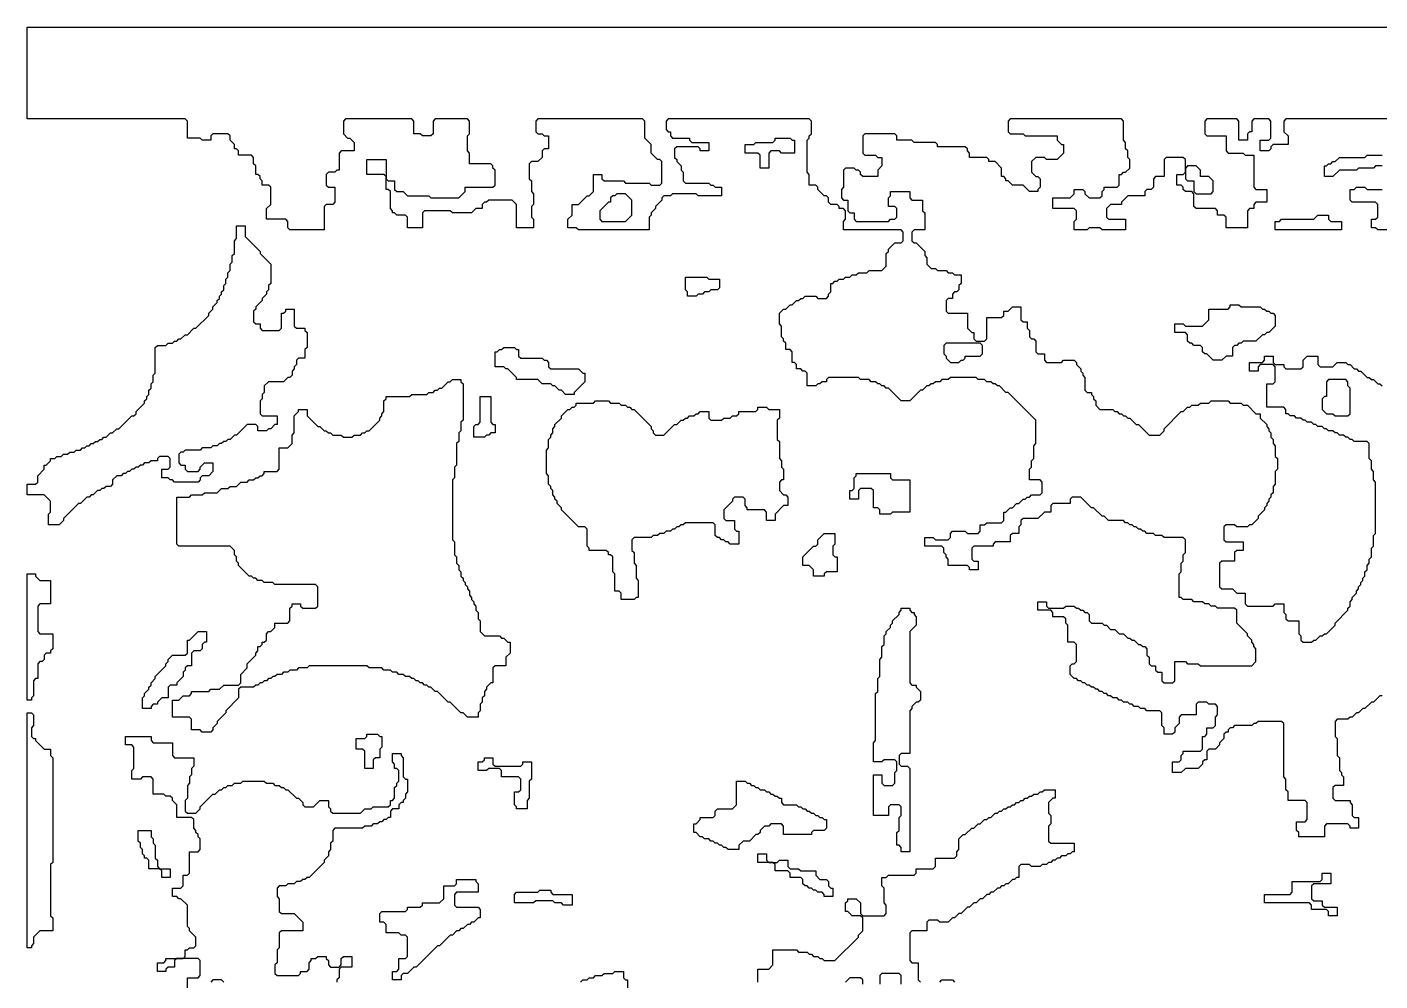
# Model space of a CAD drawing. Header units: metres. Extents: x 0 to 1000, y 0 to 1000.
# Drawn here: x 0 to 619, y 564 to 1000 of the extents above; entities that cross this region are included whole.
import ezdxf

# ---------------------------------------------------------------- set-up
doc = ezdxf.new("R2010")
doc.units = ezdxf.units.M

msp = doc.modelspace()

# ---------------------------------------------------------------- linework, layer by layer
for points in [[(619.75, 694.04), (618.77, 694.04), (615.84, 691.1), (614.86, 691.1), (611.93, 688.17), (610.95, 688.17), (608.99, 686.22), (608.02, 686.22), (606.06, 684.26), (605.08, 684.26), (604.11, 683.28), (599.22, 683.28), (598.24, 682.31), (598.24, 675.46), (599.22, 674.49), (599.22, 666.67), (600.2, 665.69), (600.2, 659.82), (601.17, 658.85), (601.17, 657.87), (602.15, 656.89), (602.15, 652.98), (598.24, 652.98), (597.26, 652), (597.26, 647.12), (598.24, 646.14), (605.08, 646.14), (605.08, 645.16), (606.06, 644.18), (606.06, 639.3), (607.04, 638.32), (608.99, 638.32), (608.99, 633.43), (605.08, 633.43), (605.08, 634.41), (604.11, 635.39), (594.33, 635.39), (593.35, 634.41), (593.35, 629.52), (581.62, 629.52), (581.62, 631.48), (580.65, 632.45), (580.65, 636.36), (584.56, 636.36), (585.53, 637.34), (585.53, 645.16), (584.56, 646.14), (576.74, 646.14), (576.74, 650.05), (575.76, 651.03), (575.76, 655.91), (574.78, 656.89), (574.78, 681.33), (573.8, 682.31), (563.05, 682.31), (562.07, 681.33), (561.09, 681.33), (560.12, 680.35), (552.3, 680.35), (551.32, 679.37), (550.34, 679.37), (549.36, 678.4), (549.36, 677.42), (548.39, 677.42), (547.41, 676.44), (547.41, 674.49), (545.45, 672.53), (545.45, 671.55), (543.5, 669.6), (540.57, 669.6), (539.59, 668.62), (539.59, 664.71), (538.61, 664.71), (537.63, 663.73), (537.63, 662.76), (535.68, 660.8), (529.81, 660.8), (527.86, 658.85), (523.95, 658.85), (523.95, 663.73), (526.88, 663.73), (527.86, 664.71), (527.86, 666.67), (528.84, 667.64), (528.84, 668.62), (536.66, 668.62), (537.63, 669.6), (537.63, 675.46), (538.61, 675.46), (539.59, 676.44), (539.59, 679.37), (542.52, 679.37), (543.5, 680.35), (543.5, 684.26), (544.48, 685.24), (544.48, 689.15), (543.5, 690.13), (540.57, 690.13), (539.59, 691.1), (535.68, 691.1), (534.7, 690.13), (534.7, 685.24), (527.86, 685.24), (526.88, 684.26), (526.88, 681.33), (524.93, 679.37), (524.93, 677.42), (523.95, 676.44), (520.04, 676.44), (520.04, 679.37), (519.06, 680.35), (519.06, 686.22), (518.08, 687.19), (512.22, 687.19), (511.24, 688.17), (509.29, 688.17), (508.31, 689.15), (506.35, 689.15), (505.38, 690.13), (504.4, 690.13), (503.42, 691.1), (501.47, 691.1), (500.49, 692.08), (499.51, 692.08), (498.53, 693.06), (496.58, 693.06), (495.6, 694.04), (494.62, 694.04), (493.65, 695.01), (492.67, 695.01), (491.69, 695.99), (490.71, 695.99), (489.74, 696.97), (488.76, 696.97), (487.78, 697.95), (486.8, 697.95), (485.83, 698.92), (484.85, 698.92), (483.87, 699.9), (482.89, 699.9), (481.92, 700.88), (480.94, 700.88), (479.96, 701.86), (478.98, 701.86), (477.03, 703.81), (477.03, 707.72), (478.01, 708.7), (478.98, 708.7), (479.96, 709.68), (479.96, 717.5), (478.98, 718.48), (476.05, 718.48), (476.05, 726.3), (475.07, 727.27), (475.07, 729.23), (474.1, 730.21), (469.21, 730.21), (469.21, 732.16), (468.23, 733.14), (462.37, 733.14), (462.37, 737.05), (466.28, 737.05), (466.28, 735.09), (467.25, 734.12), (474.1, 734.12), (475.07, 735.09), (478.98, 735.09), (479.96, 734.12), (480.94, 734.12), (481.92, 733.14), (482.89, 733.14), (483.87, 732.16), (484.85, 732.16), (485.83, 731.18), (485.83, 728.25), (486.8, 727.27), (491.69, 727.27), (492.67, 726.3), (493.65, 726.3), (495.6, 724.34), (497.56, 724.34), (499.51, 722.39), (501.47, 722.39), (503.42, 720.43), (504.4, 720.43), (505.38, 719.45), (506.35, 719.45), (508.31, 717.5), (509.29, 717.5), (510.26, 716.52), (511.24, 716.52), (512.22, 715.54), (512.22, 712.61), (513.2, 711.63), (513.2, 708.7), (514.17, 707.72), (516.13, 707.72), (516.13, 705.77), (517.11, 704.79), (519.06, 704.79), (519.06, 700.88), (520.04, 699.9), (523.95, 699.9), (524.93, 700.88), (524.93, 709.68), (529.81, 709.68), (530.79, 708.7), (535.68, 708.7), (536.66, 707.72), (560.12, 707.72), (562.07, 709.68), (562.07, 715.54), (561.09, 716.52), (561.09, 717.5), (560.12, 718.48), (560.12, 719.45), (558.16, 721.41), (558.16, 722.39), (553.27, 727.27), (553.27, 733.14), (552.3, 734.12), (544.48, 734.12), (543.5, 735.09), (541.54, 735.09), (540.57, 736.07), (538.61, 736.07), (537.63, 737.05), (533.72, 737.05), (532.75, 738.03), (528.84, 738.03), (527.86, 739), (526.88, 739), (526.88, 749.76), (527.86, 750.73), (527.86, 754.64), (528.84, 755.62), (528.84, 758.55), (529.81, 759.53), (529.81, 765.4), (528.84, 766.37), (520.04, 766.37), (519.06, 767.35), (516.13, 767.35), (515.15, 768.33), (512.22, 768.33), (511.24, 769.31), (510.26, 769.31), (509.29, 770.28), (508.31, 770.28), (507.33, 771.26), (506.35, 771.26), (505.38, 772.24), (504.4, 772.24), (503.42, 773.22), (502.44, 773.22), (501.47, 774.19), (494.62, 774.19), (492.67, 776.15), (491.69, 776.15), (487.78, 780.06), (486.8, 780.06), (481.92, 784.95), (478.01, 784.95), (477.03, 783.97), (477.03, 782.01), (469.21, 782.01), (468.23, 781.04), (468.23, 778.1), (465.3, 778.1), (462.37, 775.17), (455.52, 775.17), (454.55, 774.19), (454.55, 772.24), (453.57, 771.26), (453.57, 768.33), (450.64, 768.33), (449.66, 767.35), (449.66, 764.42), (442.82, 764.42), (441.84, 763.44), (441.84, 762.46), (433.04, 762.46), (432.06, 761.49), (432.06, 756.6), (433.04, 755.62), (435, 755.62), (435, 751.71), (431.09, 751.71), (431.09, 752.69), (430.11, 753.67), (421.31, 753.67), (421.31, 756.6), (420.33, 757.58), (420.33, 758.55), (419.35, 759.53), (419.35, 761.49), (418.38, 762.46), (410.56, 762.46), (410.56, 766.37), (414.47, 766.37), (415.44, 765.4), (421.31, 765.4), (422.29, 766.37), (422.29, 768.33), (423.26, 769.31), (429.13, 769.31), (430.11, 768.33), (435, 768.33), (435.97, 769.31), (435.97, 772.24), (437.93, 772.24), (438.91, 773.22), (445.75, 773.22), (446.73, 774.19), (446.73, 778.1), (447.7, 778.1), (449.66, 780.06), (450.64, 780.06), (452.59, 782.01), (453.57, 782.01), (455.52, 783.97), (456.5, 783.97), (457.48, 784.95), (458.46, 784.95), (459.43, 785.92), (463.34, 785.92), (464.32, 786.9), (464.32, 791.79), (463.34, 792.77), (458.46, 792.77), (458.46, 797.65), (459.43, 798.63), (459.43, 801.56), (460.41, 802.54), (460.41, 808.41), (461.39, 809.38), (461.39, 820.14), (448.68, 832.84), (447.7, 832.84), (444.77, 835.78), (443.79, 835.78), (442.82, 836.75), (441.84, 836.75), (440.86, 837.73), (438.91, 837.73), (437.93, 838.71), (435, 838.71), (434.02, 839.69), (422.29, 839.69), (421.31, 838.71), (418.38, 838.71), (417.4, 837.73), (415.44, 837.73), (414.47, 836.75), (413.49, 836.75), (412.51, 835.78), (411.53, 835.78), (409.58, 833.82), (408.6, 833.82), (403.71, 828.93), (399.8, 828.93), (393.94, 834.8), (392.96, 834.8), (391.98, 835.78), (391.01, 835.78), (390.03, 836.75), (389.05, 836.75), (388.07, 837.73), (386.12, 837.73), (385.14, 838.71), (381.23, 838.71), (380.25, 839.69), (366.57, 839.69), (365.59, 838.71), (365.59, 837.73), (363.64, 837.73), (362.66, 836.75), (361.68, 836.75), (360.7, 835.78), (356.79, 835.78), (356.79, 841.64), (355.82, 842.62), (354.84, 842.62), (353.86, 843.6), (351.91, 843.6), (351.91, 845.55), (350.93, 846.53), (349.95, 846.53), (349.95, 851.42), (348.97, 852.39), (347.02, 852.39), (347.02, 855.33), (346.04, 856.3), (346.04, 857.28), (345.06, 858.26), (345.06, 863.15), (344.09, 864.13), (344.09, 869.01), (346.04, 870.97), (347.02, 870.97), (348.97, 872.92), (349.95, 872.92), (351.91, 874.88), (352.88, 874.88), (353.86, 875.86), (354.84, 875.86), (355.82, 876.83), (360.7, 876.83), (361.68, 875.86), (365.59, 875.86), (366.57, 876.83), (366.57, 877.81), (367.55, 878.79), (367.55, 882.7), (368.52, 882.7), (369.5, 883.68), (370.48, 883.68), (371.46, 884.65), (373.41, 884.65), (374.39, 885.63), (376.34, 885.63), (377.32, 886.61), (379.28, 886.61), (380.25, 887.59), (384.16, 887.59), (385.14, 888.56), (391.01, 888.56), (392.96, 890.52), (392.96, 896.38), (393.94, 897.36), (393.94, 898.34), (396.87, 901.27), (399.8, 901.27), (400.78, 902.25), (400.78, 906.16), (399.8, 907.14), (373.41, 907.14), (373.41, 911.05), (374.39, 912.02), (374.39, 915.93), (373.41, 916.91), (371.46, 916.91), (371.46, 917.89), (370.48, 918.87), (367.55, 918.87), (366.57, 919.84), (366.57, 921.8), (365.59, 922.78), (364.61, 922.78), (361.68, 925.71), (361.68, 926.69), (360.7, 927.66), (357.77, 927.66), (357.77, 932.55), (356.79, 933.53), (356.79, 948.19), (357.77, 949.17), (357.77, 950.15), (358.75, 951.12), (358.75, 956.99), (357.77, 957.97), (293.26, 957.97), (292.28, 956.99), (292.28, 953.08), (293.26, 952.1), (294.23, 952.1), (294.23, 950.15), (295.21, 949.17), (303.03, 949.17), (303.03, 948.19), (304.01, 947.21), (311.83, 947.21), (311.83, 943.3), (307.92, 943.3), (307.92, 944.28), (306.94, 945.26), (297.17, 945.26), (296.19, 944.28), (296.19, 940.37), (297.17, 939.39), (297.17, 938.42), (299.12, 936.46), (299.12, 934.51), (300.1, 933.53), (300.1, 929.62), (301.08, 928.64), (311.83, 928.64), (312.81, 927.66), (313.78, 927.66), (314.76, 926.69), (317.69, 926.69), (317.69, 922.78), (306.94, 922.78), (305.96, 923.75), (295.21, 923.75), (294.23, 922.78), (291.3, 922.78), (290.32, 921.8), (290.32, 920.82), (287.39, 917.89), (287.39, 916.91), (285.43, 914.96), (285.43, 913.98), (284.46, 913), (284.46, 907.14), (252.2, 907.14), (251.22, 908.11), (247.31, 908.11), (247.31, 912.02), (249.27, 913.98), (249.27, 918.87), (252.2, 918.87), (256.11, 922.78), (257.09, 922.78), (259.04, 924.73), (259.04, 932.55), (262.95, 932.55), (262.95, 930.6), (263.93, 929.62), (272.73, 929.62), (273.7, 928.64), (284.46, 928.64), (285.43, 927.66), (289.35, 927.66), (290.32, 928.64), (290.32, 938.42), (289.35, 939.39), (288.37, 939.39), (285.43, 942.33), (285.43, 946.24), (282.5, 949.17), (282.5, 956.99), (281.52, 957.97), (233.63, 957.97), (232.65, 956.99), (232.65, 952.1), (233.63, 951.12), (235.58, 951.12), (236.56, 950.15), (238.51, 950.15), (238.51, 944.28), (236.56, 944.28), (235.58, 943.3), (235.58, 940.37), (233.63, 938.42), (230.69, 938.42), (229.72, 937.44), (229.72, 930.6), (230.69, 929.62), (230.69, 924.73), (231.67, 923.75), (231.67, 918.87), (230.69, 917.89), (230.69, 913), (231.67, 912.02), (231.67, 908.11), (223.85, 908.11), (223.85, 918.87), (221.9, 920.82), (211.14, 920.82), (210.17, 919.84), (209.19, 919.84), (208.21, 918.87), (208.21, 916.91), (205.28, 916.91), (203.32, 914.96), (194.53, 914.96), (193.55, 915.93), (181.82, 915.93), (180.84, 914.96), (180.84, 908.11), (174, 908.11), (174, 913), (173.02, 913.98), (169.11, 913.98), (168.13, 914.96), (167.16, 914.96), (167.16, 915.93), (166.18, 916.91), (166.18, 924.73), (165.2, 925.71), (164.22, 925.71), (164.22, 931.57), (163.25, 932.55), (155.43, 932.55), (155.43, 939.39), (164.22, 939.39), (164.22, 930.6), (165.2, 929.62), (168.13, 929.62), (168.13, 925.71), (169.11, 924.73), (172.04, 924.73), (174, 922.78), (183.77, 922.78), (184.75, 921.8), (197.46, 921.8), (200.39, 924.73), (200.39, 926.69), (213.1, 926.69), (214.08, 927.66), (214.08, 934.51), (213.1, 935.48), (213.1, 936.46), (212.12, 937.44), (202.35, 937.44), (202.35, 942.33), (201.37, 943.3), (201.37, 950.15), (202.35, 951.12), (202.35, 956.99), (201.37, 957.97), (186.71, 957.97), (185.73, 956.99), (185.73, 951.12), (184.75, 950.15), (180.84, 950.15), (179.86, 951.12), (176.93, 951.12), (176.93, 956.99), (175.95, 957.97), (145.65, 957.97), (144.67, 956.99), (144.67, 951.12), (146.63, 949.17), (147.61, 949.17), (149.56, 947.21), (149.56, 943.3), (143.7, 943.3), (142.72, 942.33), (142.72, 934.51), (141.74, 934.51), (140.76, 933.53), (137.83, 933.53), (136.85, 932.55), (136.85, 927.66), (137.83, 926.69), (140.76, 926.69), (140.76, 919.84), (139.78, 918.87), (136.85, 918.87), (135.87, 917.89), (135.87, 907.14), (120.23, 907.14), (119.26, 908.11), (119.26, 911.05), (118.28, 912.02), (109.48, 912.02), (109.48, 916.91), (111.44, 918.87), (111.44, 926.69), (110.46, 927.66), (107.53, 927.66), (107.53, 929.62), (106.55, 930.6), (106.55, 931.57), (105.57, 932.55), (104.59, 932.55), (104.59, 936.46), (103.62, 937.44), (103.62, 940.37), (102.64, 941.35), (96.77, 941.35), (96.77, 943.3), (95.8, 944.28), (94.82, 944.28), (94.82, 946.24), (92.86, 948.19), (92.86, 950.15), (91.89, 951.12), (85.04, 951.12), (84.07, 950.15), (84.07, 948.19), (80.16, 948.19), (79.18, 949.17), (73.31, 949.17), (73.31, 956.99), (72.34, 957.97), (0, 957.97), (0, 1000), (1000, 1000)], [(664.71, 957.97), (575.76, 957.97), (574.78, 956.99), (574.78, 952.1), (576.74, 950.15), (576.74, 946.24), (569.89, 946.24), (568.91, 945.26), (568.91, 944.28), (567.94, 943.3), (564.03, 943.3), (564.03, 948.19), (567.94, 948.19), (568.91, 949.17), (568.91, 956.99), (567.94, 957.97), (561.09, 957.97), (560.12, 956.99), (560.12, 952.1), (559.14, 952.1), (558.16, 951.12), (558.16, 948.19), (554.25, 948.19), (554.25, 956.99), (553.27, 957.97), (539.59, 957.97), (538.61, 956.99), (538.61, 951.12), (539.59, 950.15), (548.39, 950.15), (548.39, 943.3), (549.36, 942.33), (556.21, 942.33), (557.18, 941.35), (561.09, 941.35), (561.09, 926.69), (562.07, 925.71), (566.96, 925.71), (566.96, 919.84), (562.07, 919.84), (561.09, 918.87), (561.09, 916.91), (559.14, 916.91), (558.16, 915.93), (558.16, 908.11), (548.39, 908.11), (548.39, 913), (547.41, 913.98), (544.48, 913.98), (544.48, 915.93), (543.5, 916.91), (534.7, 916.91), (533.72, 917.89), (533.72, 923.75), (532.75, 924.73), (529.81, 924.73), (528.84, 925.71), (528.84, 926.69), (527.86, 927.66), (525.9, 927.66), (525.9, 932.55), (528.84, 932.55), (529.81, 933.53), (529.81, 939.39), (528.84, 940.37), (521.02, 940.37), (520.04, 939.39), (520.04, 931.57), (516.13, 931.57), (515.15, 930.6), (515.15, 926.69), (514.17, 925.71), (512.22, 925.71), (511.24, 924.73), (511.24, 922.78), (503.42, 922.78), (500.49, 919.84), (500.49, 918.87), (495.6, 918.87), (493.65, 916.91), (493.65, 913), (494.62, 912.02), (502.44, 912.02), (502.44, 907.14), (491.69, 907.14), (490.71, 908.11), (485.83, 908.11), (484.85, 907.14), (478.98, 907.14), (478.98, 911.05), (479.96, 912.02), (479.96, 915.93), (478.98, 916.91), (469.21, 916.91), (469.21, 921.8), (477.03, 921.8), (478.98, 923.75), (478.98, 925.71), (482.89, 925.71), (483.87, 924.73), (483.87, 923.75), (485.83, 921.8), (490.71, 921.8), (491.69, 922.78), (491.69, 924.73), (492.67, 925.71), (492.67, 926.69), (498.53, 926.69), (499.51, 927.66), (499.51, 932.55), (500.49, 932.55), (501.47, 933.53), (502.44, 933.53), (504.4, 935.48), (504.4, 939.39), (503.42, 940.37), (503.42, 943.3), (502.44, 944.28), (502.44, 947.21), (501.47, 948.19), (501.47, 956.99), (500.49, 957.97), (449.66, 957.97), (448.68, 956.99), (448.68, 952.1), (449.66, 951.12), (455.52, 951.12), (456.5, 950.15), (471.16, 950.15), (471.16, 948.19), (473.12, 946.24), (474.1, 946.24), (474.1, 942.33), (471.16, 939.39), (466.28, 939.39), (465.3, 940.37), (461.39, 940.37), (459.43, 938.42), (459.43, 933.53), (461.39, 931.57), (462.37, 931.57), (463.34, 930.6), (463.34, 926.69), (462.37, 925.71), (462.37, 924.73), (458.46, 924.73), (455.52, 927.66), (450.64, 927.66), (448.68, 929.62), (447.7, 929.62), (447.7, 930.6), (446.73, 931.57), (445.75, 931.57), (445.75, 935.48), (442.82, 938.42), (439.88, 938.42), (439.88, 939.39), (438.91, 940.37), (431.09, 940.37), (431.09, 942.33), (430.11, 943.3), (430.11, 944.28), (429.13, 945.26), (416.42, 945.26), (416.42, 946.24), (415.44, 947.21), (405.67, 947.21), (404.69, 948.19), (397.85, 948.19), (397.85, 950.15), (396.87, 951.12), (383.19, 951.12), (382.21, 950.15), (382.21, 942.33), (383.19, 941.35), (388.07, 941.35), (389.05, 940.37), (391.01, 940.37), (391.01, 936.46), (389.05, 934.51), (389.05, 931.57), (382.21, 931.57), (381.23, 932.55), (381.23, 933.53), (380.25, 934.51), (379.28, 934.51), (378.3, 935.48), (374.39, 935.48), (373.41, 934.51), (373.41, 926.69), (372.43, 925.71), (372.43, 921.8), (373.41, 920.82), (375.37, 920.82), (375.37, 915.93), (376.34, 914.96), (378.3, 914.96), (378.3, 912.02), (379.28, 911.05), (393.94, 911.05), (394.92, 912.02), (396.87, 912.02), (397.85, 913), (397.85, 916.91), (396.87, 917.89), (393.94, 917.89), (393.94, 921.8), (394.92, 922.78), (394.92, 924.73), (403.71, 924.73), (403.71, 921.8), (404.69, 920.82), (409.58, 920.82), (409.58, 915.93), (410.56, 914.96), (410.56, 907.14), (405.67, 907.14), (404.69, 906.16), (404.69, 902.25), (405.67, 901.27), (406.65, 901.27), (410.56, 897.36), (410.56, 895.41), (411.53, 894.43), (411.53, 891.5), (413.49, 889.54), (415.44, 889.54), (416.42, 888.56), (420.33, 888.56), (421.31, 887.59), (423.26, 887.59), (424.24, 886.61), (427.17, 886.61), (427.17, 882.7), (426.2, 881.72), (426.2, 879.77), (425.22, 878.79), (424.24, 878.79), (423.26, 877.81), (423.26, 875.86), (421.31, 875.86), (420.33, 874.88), (420.33, 869.99), (421.31, 869.01), (430.11, 869.01), (430.11, 862.17), (432.06, 860.22), (433.04, 860.22), (433.04, 857.28), (434.02, 856.3), (437.93, 856.3), (438.91, 857.28), (438.91, 867.06), (445.75, 867.06), (446.73, 868.04), (446.73, 869.99), (448.68, 869.99), (450.64, 871.95), (454.55, 871.95), (454.55, 866.08), (455.52, 865.1), (457.48, 865.1), (457.48, 862.17), (458.46, 861.19), (458.46, 858.26), (459.43, 857.28), (460.41, 857.28), (461.39, 856.3), (461.39, 851.42), (462.37, 850.44), (465.3, 850.44), (465.3, 847.51), (466.28, 846.53), (473.12, 846.53), (474.1, 847.51), (478.98, 847.51), (479.96, 846.53), (479.96, 845.55), (481.92, 843.6), (481.92, 842.62), (482.89, 841.64), (482.89, 840.66), (483.87, 839.69), (483.87, 833.82), (484.85, 832.84), (486.8, 832.84), (486.8, 831.87), (487.78, 830.89), (487.78, 829.91), (488.76, 828.93), (488.76, 826.98), (490.71, 825.02), (496.58, 825.02), (497.56, 824.05), (498.53, 824.05), (499.51, 823.07), (500.49, 823.07), (501.47, 822.09), (502.44, 822.09), (503.42, 821.11), (504.4, 821.11), (507.33, 818.18), (508.31, 818.18), (513.2, 813.29), (518.08, 813.29), (520.04, 815.25), (520.04, 816.23), (527.86, 824.05), (528.84, 824.05), (530.79, 826), (531.77, 826), (532.75, 826.98), (535.68, 826.98), (536.66, 827.96), (540.57, 827.96), (541.54, 828.93), (549.36, 828.93), (550.34, 827.96), (555.23, 827.96), (556.21, 826.98), (558.16, 826.98), (562.07, 823.07), (564.03, 823.07), (564.03, 821.11), (566.96, 818.18), (566.96, 817.2), (567.94, 816.23), (567.94, 815.25), (568.91, 814.27), (568.91, 812.32), (569.89, 811.34), (569.89, 809.38), (570.87, 808.41), (570.87, 803.52), (571.85, 802.54), (571.85, 797.65), (570.87, 796.68), (570.87, 790.81), (569.89, 789.83), (569.89, 786.9), (568.91, 785.92), (568.91, 784.95), (567.94, 783.97), (567.94, 782.99), (566.96, 782.01), (566.96, 781.04), (565.98, 780.06), (565.98, 779.08), (563.05, 776.15), (563.05, 775.17), (560.12, 772.24), (559.14, 772.24), (558.16, 771.26), (553.27, 771.26), (552.3, 772.24), (548.39, 772.24), (547.41, 771.26), (547.41, 765.4), (548.39, 764.42), (556.21, 764.42), (556.21, 760.51), (553.27, 760.51), (552.3, 759.53), (552.3, 755.62), (546.43, 755.62), (545.45, 754.64), (545.45, 743.89), (546.43, 742.91), (551.32, 742.91), (553.27, 740.96), (557.18, 740.96), (557.18, 736.07), (558.16, 735.09), (569.89, 735.09), (570.87, 736.07), (574.78, 736.07), (574.78, 732.16), (575.76, 731.18), (575.76, 729.23), (576.74, 728.25), (581.62, 728.25), (581.62, 722.39), (582.6, 721.41), (582.6, 719.45), (583.58, 718.48), (587.49, 718.48), (588.47, 719.45), (589.44, 719.45), (591.4, 721.41), (592.38, 721.41), (593.35, 722.39), (594.33, 722.39), (598.24, 726.3), (598.24, 727.27), (604.11, 733.14), (604.11, 734.12), (605.08, 735.09), (605.08, 737.05), (606.06, 738.03), (606.06, 739), (608.02, 740.96), (608.02, 741.94), (608.99, 742.91), (608.99, 743.89), (609.97, 744.87), (609.97, 745.85), (610.95, 746.82), (610.95, 747.8), (611.93, 748.78), (611.93, 750.73), (612.9, 751.71), (612.9, 753.67), (613.88, 754.64), (613.88, 756.6), (614.86, 757.58), (614.86, 761.49), (615.84, 762.46), (615.84, 767.35), (616.81, 768.33), (616.81, 791.79), (615.84, 792.77), (615.84, 796.68), (614.86, 797.65), (614.86, 801.56), (613.88, 802.54), (613.88, 809.38), (612.9, 810.36), (607.04, 810.36), (606.06, 811.34), (605.08, 811.34), (604.11, 812.32), (603.13, 812.32), (602.15, 813.29), (600.2, 813.29), (599.22, 814.27), (598.24, 814.27), (597.26, 815.25), (595.31, 815.25), (594.33, 816.23), (593.35, 816.23), (592.38, 817.2), (590.42, 817.2), (589.44, 818.18), (588.47, 818.18), (587.49, 819.16), (585.53, 819.16), (584.56, 820.14), (583.58, 820.14), (582.6, 821.11), (580.65, 821.11), (579.67, 822.09), (577.71, 822.09), (576.74, 823.07), (575.76, 823.07), (575.76, 825.02), (574.78, 826), (566.96, 826), (566.96, 836.75), (569.89, 836.75), (570.87, 837.73), (570.87, 844.57), (569.89, 845.55), (564.03, 845.55), (563.05, 844.57), (563.05, 842.62), (559.14, 842.62), (559.14, 846.53), (565, 846.53), (565.98, 847.51), (565.98, 849.46), (569.89, 849.46), (569.89, 846.53), (570.87, 845.55), (574.78, 845.55), (574.78, 844.57), (575.76, 843.6), (582.6, 843.6), (583.58, 844.57), (583.58, 847.51), (585.53, 849.46), (590.42, 849.46), (590.42, 845.55), (591.4, 844.57), (597.26, 844.57), (599.22, 846.53), (603.13, 846.53), (604.11, 845.55), (605.08, 845.55), (607.04, 843.6), (608.02, 843.6), (608.99, 842.62), (609.97, 842.62), (612.9, 839.69), (613.88, 839.69), (614.86, 838.71), (615.84, 838.71), (617.79, 836.75), (618.77, 836.75), (619.75, 835.78)], [(619.75, 936.46), (616.81, 936.46), (615.84, 935.48), (608.99, 935.48), (608.02, 934.51), (600.2, 934.51), (597.26, 931.57), (593.35, 931.57), (593.35, 936.46), (594.33, 936.46), (595.31, 937.44), (596.29, 937.44), (597.26, 938.42), (598.24, 938.42), (600.2, 940.37), (611.93, 940.37), (612.9, 941.35), (619.75, 941.35)], [(626.59, 907.14), (617.79, 907.14), (616.81, 908.11), (614.86, 908.11), (614.86, 912.02), (616.81, 912.02), (617.79, 913), (617.79, 918.87), (616.81, 919.84), (606.06, 919.84), (605.08, 920.82), (605.08, 925.71), (607.04, 925.71), (608.02, 926.69), (611.93, 926.69), (612.9, 925.71), (619.75, 925.71)], [(73.31, 560.12), (73.31, 565), (78.2, 565), (79.18, 565.98), (79.18, 572.83), (78.2, 573.8), (68.43, 573.8), (67.45, 572.83), (67.45, 569.89), (64.52, 569.89), (63.54, 568.91), (63.54, 567.94), (59.63, 567.94), (59.63, 571.85), (62.56, 571.85), (63.54, 572.83), (63.54, 573.8), (71.36, 573.8), (72.34, 574.78), (72.34, 577.71), (73.31, 577.71), (74.29, 578.69), (76.25, 578.69), (77.22, 579.67), (77.22, 583.58), (74.29, 586.51), (74.29, 587.49), (73.31, 588.47), (73.31, 598.24), (70.38, 601.17), (69.4, 601.17), (68.43, 602.15), (66.47, 602.15), (66.47, 606.06), (70.38, 606.06), (71.36, 607.04), (71.36, 611.93), (73.31, 611.93), (74.29, 612.9), (74.29, 622.68), (78.2, 622.68), (79.18, 623.66), (79.18, 628.54), (78.2, 629.52), (78.2, 630.5), (77.22, 631.48), (77.22, 632.45), (76.25, 633.43), (76.25, 637.34), (75.27, 638.32), (68.43, 638.32), (68.43, 644.18), (66.47, 646.14), (66.47, 647.12), (65.49, 648.09), (63.54, 648.09), (62.56, 649.07), (57.67, 649.07), (57.67, 655.91), (56.7, 656.89), (52.79, 656.89), (51.81, 655.91), (47.9, 655.91), (47.9, 659.82), (48.88, 660.8), (48.88, 670.58), (47.9, 671.55), (44.97, 671.55), (44.97, 675.46), (56.7, 675.46), (56.7, 673.51), (57.67, 672.53), (66.47, 672.53), (66.47, 666.67), (67.45, 665.69), (76.25, 665.69), (76.25, 661.78), (75.27, 660.8), (75.27, 657.87), (74.29, 656.89), (74.29, 653.96), (73.31, 652.98), (73.31, 647.12), (72.34, 646.14), (72.34, 641.25), (73.31, 640.27), (77.22, 640.27), (79.18, 642.23), (79.18, 643.21), (85.04, 649.07), (86.02, 649.07), (87.98, 651.03), (88.95, 651.03), (89.93, 652), (90.91, 652), (91.89, 652.98), (93.84, 652.98), (94.82, 653.96), (97.75, 653.96), (98.73, 654.94), (108.5, 654.94), (109.48, 653.96), (112.41, 653.96), (113.39, 652.98), (115.35, 652.98), (116.32, 652), (117.3, 652), (118.28, 651.03), (119.26, 651.03), (123.17, 647.12), (124.14, 647.12), (126.1, 645.16), (126.1, 644.18), (127.08, 643.21), (130.99, 643.21), (133.92, 646.14), (137.83, 646.14), (137.83, 643.21), (138.81, 642.23), (138.81, 641.25), (139.78, 640.27), (152.49, 640.27), (154.45, 642.23), (157.38, 642.23), (158.36, 643.21), (165.2, 643.21), (166.18, 644.18), (166.18, 646.14), (167.16, 646.14), (168.13, 647.12), (168.13, 652), (169.11, 652.98), (169.11, 653.96), (170.09, 654.94), (170.09, 659.82), (169.11, 660.8), (168.13, 660.8), (168.13, 662.76), (167.16, 663.73), (167.16, 667.64), (171.07, 667.64), (171.07, 666.67), (172.04, 665.69), (172.04, 656.89), (173.02, 655.91), (174, 655.91), (174, 650.05), (173.02, 649.07), (173.02, 647.12), (172.04, 646.14), (172.04, 645.16), (171.07, 645.16), (170.09, 644.18), (170.09, 642.23), (167.16, 642.23), (166.18, 641.25), (166.18, 638.32), (165.2, 638.32), (164.22, 637.34), (163.25, 637.34), (162.27, 636.36), (161.29, 636.36), (160.31, 635.39), (158.36, 635.39), (157.38, 634.41), (154.45, 634.41), (153.47, 633.43), (140.76, 633.43), (139.78, 632.45), (139.78, 627.57), (138.81, 626.59), (138.81, 623.66), (137.83, 622.68), (137.83, 620.72), (135.87, 618.77), (135.87, 617.79), (129.03, 610.95), (128.05, 610.95), (127.08, 609.97), (126.1, 609.97), (125.12, 608.99), (123.17, 608.99), (122.19, 608.02), (119.26, 608.02), (118.28, 607.04), (115.35, 607.04), (114.37, 606.06), (114.37, 602.15), (115.35, 601.17), (115.35, 595.31), (116.32, 594.33), (122.19, 594.33), (126.1, 590.42), (126.1, 586.51), (116.32, 586.51), (115.35, 585.53), (115.35, 578.69), (114.37, 577.71), (114.37, 571.85), (113.39, 570.87), (113.39, 566.96), (114.37, 565.98), (124.14, 565.98), (125.12, 566.96), (125.12, 567.94), (128.05, 567.94), (129.03, 568.91), (129.03, 571.85), (130.01, 572.83), (130.01, 573.8), (131.96, 573.8), (132.94, 574.78), (136.85, 574.78), (136.85, 573.8), (137.83, 572.83), (137.83, 570.87), (138.81, 569.89), (142.72, 569.89), (143.7, 570.87), (143.7, 573.8), (144.67, 574.78), (148.58, 574.78), (148.58, 569.89), (143.7, 569.89), (142.72, 568.91), (142.72, 565), (141.74, 564.03), (141.74, 563.05)], [(334.31, 563.05), (334.31, 568.91), (339.2, 568.91), (341.15, 570.87), (341.15, 577.71), (351.91, 577.71), (352.88, 576.74), (356.79, 576.74), (357.77, 575.76), (358.75, 575.76), (359.73, 574.78), (361.68, 574.78), (362.66, 573.8), (363.64, 573.8), (364.61, 572.83), (369.5, 572.83), (380.25, 583.58), (380.25, 584.56), (382.21, 586.51), (382.21, 592.38), (381.23, 593.35), (377.32, 593.35), (375.37, 595.31), (374.39, 595.31), (374.39, 599.22), (375.37, 600.2), (375.37, 601.17), (379.28, 601.17), (381.23, 599.22), (381.23, 594.33), (382.21, 593.35), (391.98, 593.35), (392.96, 594.33), (392.96, 598.24), (391.98, 599.22), (391.98, 606.06), (391.01, 607.04), (391.01, 610.95), (392.96, 610.95), (393.94, 611.93), (405.67, 611.93), (406.65, 612.9), (406.65, 614.86), (414.47, 614.86), (415.44, 615.84), (415.44, 619.75), (424.24, 619.75), (425.22, 620.72), (425.22, 622.68), (426.2, 623.66), (426.2, 628.54), (428.15, 630.5), (429.13, 630.5), (432.06, 633.43), (433.04, 633.43), (435, 635.39), (435.97, 635.39), (437.93, 637.34), (438.91, 637.34), (439.88, 638.32), (440.86, 638.32), (442.82, 640.27), (443.79, 640.27), (444.77, 641.25), (445.75, 641.25), (446.73, 642.23), (447.7, 642.23), (448.68, 643.21), (449.66, 643.21), (450.64, 644.18), (451.61, 644.18), (452.59, 645.16), (453.57, 645.16), (454.55, 646.14), (455.52, 646.14), (456.5, 647.12), (457.48, 647.12), (458.46, 648.09), (459.43, 648.09), (460.41, 649.07), (462.37, 649.07), (463.34, 650.05), (464.32, 650.05), (465.3, 651.03), (470.19, 651.03), (470.19, 647.12), (469.21, 647.12), (467.25, 645.16), (467.25, 640.27), (468.23, 639.3), (468.23, 635.39), (467.25, 634.41), (467.25, 627.57), (468.23, 626.59), (478.98, 626.59), (478.98, 622.68), (478.01, 622.68), (477.03, 621.7), (476.05, 621.7), (475.07, 620.72), (473.12, 620.72), (472.14, 619.75), (471.16, 619.75), (470.19, 618.77), (469.21, 618.77), (468.23, 617.79), (467.25, 617.79), (466.28, 616.81), (464.32, 616.81), (463.34, 615.84), (459.43, 615.84), (458.46, 616.81), (454.55, 616.81), (453.57, 615.84), (453.57, 610.95), (452.59, 610.95), (451.61, 609.97), (450.64, 609.97), (448.68, 608.02), (447.7, 608.02), (446.73, 607.04), (445.75, 607.04), (444.77, 606.06), (443.79, 606.06), (441.84, 604.11), (440.86, 604.11), (439.88, 603.13), (438.91, 603.13), (436.95, 601.17), (435.97, 601.17), (434.02, 599.22), (433.04, 599.22), (431.09, 597.26), (430.11, 597.26), (427.17, 594.33), (426.2, 594.33), (424.24, 592.38), (423.26, 592.38), (421.31, 590.42), (417.4, 590.42), (416.42, 591.4), (412.51, 591.4), (411.53, 590.42), (411.53, 586.51), (404.69, 586.51), (403.71, 585.53), (403.71, 572.83), (404.69, 571.85), (407.62, 571.85), (407.62, 564.03), (408.6, 563.05)], [(89.93, 563.05), (88.95, 564.03), (85.04, 564.03), (84.07, 563.05)], [(253.18, 563.05), (254.15, 564.03), (256.11, 564.03), (257.09, 565), (259.04, 565), (260.02, 565.98), (262.95, 565.98), (263.93, 566.96), (267.84, 566.96), (268.82, 567.94), (272.73, 567.94), (272.73, 565), (273.7, 564.03), (274.68, 564.03), (274.68, 560.12)], [(382.21, 562.07), (382.21, 564.03), (381.23, 565), (376.34, 565), (374.39, 563.05)], [(399.8, 562.07), (399.8, 565.98), (398.83, 566.96), (391.01, 566.96), (390.03, 565.98), (390.03, 562.07)], [(417.4, 563.05), (418.38, 564.03), (423.26, 564.03), (424.24, 563.05)]]:
    msp.add_lwpolyline(points)
for points in [[(335.29, 935.48), (335.29, 941.35), (334.31, 942.33), (328.45, 942.33), (328.45, 946.24), (332.36, 946.24), (333.33, 947.21), (341.15, 947.21), (342.13, 948.19), (342.13, 949.17), (348.97, 949.17), (349.95, 948.19), (350.93, 948.19), (350.93, 942.33), (345.06, 942.33), (344.09, 943.3), (340.18, 943.3), (339.2, 942.33), (339.2, 935.48)], [(533.72, 924.73), (534.7, 923.75), (541.54, 923.75), (542.52, 924.73), (542.52, 929.62), (540.57, 931.57), (536.66, 931.57), (536.66, 934.51), (534.7, 936.46), (530.79, 936.46), (529.81, 935.48), (529.81, 930.6), (530.79, 929.62), (533.72, 929.62)], [(261.97, 912.02), (262.95, 911.05), (273.7, 911.05), (276.64, 913.98), (276.64, 920.82), (273.7, 923.75), (269.79, 923.75), (268.82, 922.78), (267.84, 922.78), (266.86, 921.8), (266.86, 919.84), (265.88, 919.84), (261.97, 915.93)], [(570.87, 907.14), (570.87, 911.05), (572.83, 911.05), (573.8, 912.02), (588.47, 912.02), (590.42, 913.98), (595.31, 913.98), (595.31, 912.02), (596.29, 911.05), (601.17, 911.05), (601.17, 907.14)], [(9.78, 772.24), (9.78, 777.13), (10.75, 778.1), (10.75, 782.99), (7.82, 785.92), (0, 785.92), (0, 790.81), (3.91, 790.81), (4.89, 791.79), (4.89, 794.72), (7.82, 797.65), (7.82, 799.61), (8.8, 799.61), (10.75, 801.56), (10.75, 802.54), (12.71, 802.54), (13.69, 803.52), (15.64, 803.52), (16.62, 804.5), (18.57, 804.5), (19.55, 805.47), (21.51, 805.47), (22.48, 806.45), (24.44, 806.45), (25.42, 807.43), (26.39, 807.43), (27.37, 808.41), (28.35, 808.41), (29.33, 809.38), (30.3, 809.38), (31.28, 810.36), (32.26, 810.36), (33.24, 811.34), (34.21, 811.34), (35.19, 812.32), (36.17, 812.32), (38.12, 814.27), (39.1, 814.27), (41.06, 816.23), (42.03, 816.23), (47.9, 822.09), (48.88, 822.09), (49.85, 823.07), (49.85, 824.05), (53.76, 827.96), (53.76, 828.93), (54.74, 829.91), (54.74, 830.89), (55.72, 831.87), (55.72, 833.82), (56.7, 834.8), (56.7, 836.75), (57.67, 837.73), (57.67, 840.66), (58.65, 841.64), (58.65, 853.37), (59.63, 854.35), (63.54, 854.35), (64.52, 855.33), (66.47, 855.33), (67.45, 856.3), (68.43, 856.3), (69.4, 857.28), (70.38, 857.28), (72.34, 859.24), (73.31, 859.24), (76.25, 862.17), (77.22, 862.17), (83.09, 868.04), (83.09, 869.01), (85.04, 870.97), (85.04, 871.95), (87, 873.9), (87, 874.88), (87.98, 875.86), (87.98, 876.83), (88.95, 877.81), (88.95, 878.79), (89.93, 879.77), (89.93, 881.72), (90.91, 882.7), (90.91, 884.65), (91.89, 885.63), (91.89, 887.59), (92.86, 888.56), (92.86, 891.5), (93.84, 892.47), (93.84, 895.41), (94.82, 896.38), (94.82, 902.25), (95.8, 903.23), (95.8, 909.09), (99.71, 909.09), (99.71, 904.2), (106.55, 897.36), (106.55, 896.38), (111.44, 891.5), (111.44, 882.7), (110.46, 881.72), (110.46, 879.77), (109.48, 878.79), (109.48, 877.81), (107.53, 875.86), (107.53, 874.88), (104.59, 871.95), (104.59, 870.97), (103.62, 869.99), (103.62, 865.1), (104.59, 864.13), (106.55, 864.13), (106.55, 862.17), (107.53, 861.19), (115.35, 861.19), (116.32, 862.17), (116.32, 869.01), (117.3, 869.01), (118.28, 869.99), (118.28, 870.97), (122.19, 870.97), (122.19, 863.15), (123.17, 862.17), (127.08, 862.17), (127.08, 861.19), (128.05, 860.22), (128.05, 853.37), (127.08, 852.39), (127.08, 848.48), (124.14, 848.48), (123.17, 847.51), (123.17, 845.55), (122.19, 844.57), (122.19, 843.6), (121.21, 842.62), (121.21, 840.66), (120.23, 839.69), (119.26, 839.69), (117.3, 837.73), (110.46, 837.73), (108.5, 835.78), (108.5, 832.84), (107.53, 831.87), (107.53, 829.91), (106.55, 828.93), (106.55, 823.07), (107.53, 822.09), (114.37, 822.09), (114.37, 818.18), (113.39, 818.18), (111.44, 816.23), (110.46, 816.23), (109.48, 815.25), (105.57, 815.25), (105.57, 817.2), (104.59, 818.18), (100.68, 818.18), (95.8, 813.29), (94.82, 813.29), (92.86, 811.34), (91.89, 811.34), (90.91, 810.36), (89.93, 810.36), (88.95, 809.38), (87.98, 809.38), (87, 808.41), (85.04, 808.41), (84.07, 807.43), (80.16, 807.43), (79.18, 806.45), (72.34, 806.45), (71.36, 805.47), (70.38, 805.47), (69.4, 804.5), (69.4, 800.59), (70.38, 799.61), (72.34, 799.61), (72.34, 797.65), (73.31, 796.68), (78.2, 796.68), (79.18, 797.65), (79.18, 798.63), (81.13, 800.59), (85.04, 800.59), (85.04, 796.68), (83.09, 794.72), (80.16, 794.72), (79.18, 793.74), (79.18, 792.77), (78.2, 791.79), (67.45, 791.79), (66.47, 792.77), (65.49, 792.77), (64.52, 793.74), (61.58, 793.74), (61.58, 797.65), (64.52, 797.65), (65.49, 798.63), (65.49, 802.54), (64.52, 803.52), (60.61, 803.52), (59.63, 802.54), (59.63, 801.56), (56.7, 801.56), (55.72, 800.59), (53.76, 800.59), (52.79, 799.61), (51.81, 799.61), (50.83, 798.63), (49.85, 798.63), (48.88, 797.65), (47.9, 797.65), (46.92, 796.68), (45.94, 796.68), (44.97, 795.7), (43.99, 795.7), (43.01, 794.72), (41.06, 794.72), (39.1, 792.77), (39.1, 790.81), (38.12, 789.83), (36.17, 789.83), (35.19, 788.86), (34.21, 788.86), (33.24, 787.88), (32.26, 787.88), (30.3, 785.92), (29.33, 785.92), (28.35, 784.95), (27.37, 784.95), (24.44, 782.01), (23.46, 782.01), (16.62, 775.17), (16.62, 774.19), (14.66, 772.24)], [(302.05, 876.83), (302.05, 878.79), (301.08, 879.77), (301.08, 885.63), (310.85, 885.63), (311.83, 884.65), (316.72, 884.65), (316.72, 880.74), (315.74, 879.77), (312.81, 879.77), (311.83, 878.79), (309.87, 878.79), (308.9, 877.81), (306.94, 877.81), (305.96, 876.83)], [(542.52, 847.51), (539.59, 850.44), (538.61, 850.44), (537.63, 851.42), (537.63, 853.37), (536.66, 854.35), (533.72, 854.35), (532.75, 855.33), (531.77, 855.33), (530.79, 856.3), (530.79, 859.24), (529.81, 860.22), (524.93, 860.22), (524.93, 864.13), (528.84, 864.13), (529.81, 863.15), (537.63, 863.15), (540.57, 866.08), (540.57, 870.97), (549.36, 870.97), (550.34, 871.95), (550.34, 872.92), (554.25, 872.92), (555.23, 871.95), (564.03, 871.95), (565, 870.97), (565.98, 870.97), (566.96, 869.99), (567.94, 869.99), (568.91, 869.01), (569.89, 869.01), (570.87, 868.04), (570.87, 863.15), (567.94, 860.22), (566.96, 860.22), (565.98, 859.24), (565, 859.24), (562.07, 856.3), (556.21, 856.3), (555.23, 855.33), (554.25, 855.33), (553.27, 854.35), (552.3, 854.35), (551.32, 853.37), (551.32, 849.46), (548.39, 849.46), (546.43, 847.51)], [(422.29, 846.53), (426.2, 846.53), (427.17, 847.51), (428.15, 847.51), (429.13, 848.48), (429.13, 849.46), (435.97, 849.46), (436.95, 850.44), (436.95, 854.35), (435.97, 855.33), (420.33, 855.33), (419.35, 854.35), (419.35, 850.44), (420.33, 849.46), (420.33, 848.48)], [(246.33, 831.87), (244.38, 833.82), (243.4, 833.82), (241.45, 835.78), (240.47, 835.78), (239.49, 836.75), (235.58, 836.75), (233.63, 838.71), (223.85, 838.71), (223.85, 839.69), (219.94, 843.6), (218.96, 843.6), (217.99, 844.57), (214.08, 844.57), (214.08, 851.42), (215.05, 851.42), (216.03, 852.39), (217.01, 852.39), (217.99, 853.37), (222.87, 853.37), (223.85, 852.39), (224.83, 852.39), (224.83, 849.46), (225.81, 848.48), (235.58, 848.48), (236.56, 847.51), (237.54, 847.51), (238.51, 846.53), (238.51, 844.57), (239.49, 843.6), (252.2, 843.6), (254.15, 841.64), (255.13, 841.64), (255.13, 837.73), (250.24, 832.84), (250.24, 831.87)], [(80.16, 677.42), (79.18, 678.4), (75.27, 678.4), (75.27, 683.28), (74.29, 684.26), (66.47, 684.26), (66.47, 692.08), (69.4, 692.08), (71.36, 694.04), (74.29, 694.04), (75.27, 695.01), (75.27, 695.99), (83.09, 695.99), (84.07, 696.97), (87.98, 696.97), (89.93, 698.92), (96.77, 698.92), (97.75, 699.9), (97.75, 703.81), (100.68, 706.74), (100.68, 708.7), (104.59, 712.61), (104.59, 713.59), (105.57, 714.57), (105.57, 716.52), (106.55, 716.52), (107.53, 717.5), (107.53, 718.48), (108.5, 718.48), (109.48, 719.45), (109.48, 722.39), (110.46, 723.36), (111.44, 723.36), (113.39, 725.32), (113.39, 727.27), (119.26, 727.27), (120.23, 728.25), (120.23, 734.12), (121.21, 735.09), (121.21, 736.07), (125.12, 736.07), (125.12, 735.09), (126.1, 734.12), (131.96, 734.12), (132.94, 735.09), (132.94, 743.89), (131.96, 744.87), (113.39, 744.87), (112.41, 745.85), (108.5, 745.85), (107.53, 746.82), (105.57, 746.82), (104.59, 747.8), (103.62, 747.8), (102.64, 748.78), (101.66, 748.78), (96.77, 753.67), (96.77, 754.64), (95.8, 755.62), (95.8, 757.58), (94.82, 758.55), (94.82, 760.51), (92.86, 762.46), (69.4, 762.46), (68.43, 763.44), (68.43, 784.95), (74.29, 784.95), (75.27, 785.92), (80.16, 785.92), (81.13, 786.9), (87, 786.9), (88.95, 788.86), (91.89, 788.86), (92.86, 789.83), (95.8, 789.83), (97.75, 791.79), (100.68, 791.79), (101.66, 792.77), (103.62, 792.77), (104.59, 793.74), (105.57, 793.74), (106.55, 794.72), (107.53, 794.72), (108.5, 795.7), (108.5, 796.68), (114.37, 796.68), (115.35, 797.65), (115.35, 807.43), (119.26, 807.43), (121.21, 809.38), (121.21, 813.29), (122.19, 814.27), (122.19, 822.09), (124.14, 824.05), (124.14, 825.02), (128.05, 825.02), (128.05, 822.09), (132.94, 817.2), (133.92, 817.2), (135.87, 815.25), (136.85, 815.25), (137.83, 814.27), (138.81, 814.27), (139.78, 813.29), (143.7, 813.29), (144.67, 812.32), (148.58, 812.32), (149.56, 813.29), (152.49, 813.29), (153.47, 814.27), (154.45, 814.27), (155.43, 815.25), (156.4, 815.25), (161.29, 820.14), (161.29, 821.11), (162.27, 822.09), (162.27, 823.07), (163.25, 824.05), (163.25, 828.93), (164.22, 829.91), (164.22, 830.89), (174.98, 830.89), (175.95, 831.87), (182.8, 831.87), (183.77, 832.84), (185.73, 832.84), (186.71, 833.82), (187.68, 833.82), (188.66, 834.8), (189.64, 834.8), (192.57, 837.73), (193.55, 837.73), (194.53, 838.71), (198.44, 838.71), (198.44, 837.73), (199.41, 836.75), (199.41, 820.14), (198.44, 819.16), (198.44, 815.25), (197.46, 814.27), (197.46, 810.36), (196.48, 809.38), (196.48, 799.61), (195.5, 798.63), (195.5, 793.74), (194.53, 792.77), (194.53, 765.4), (195.5, 764.42), (195.5, 758.55), (196.48, 757.58), (196.48, 754.64), (197.46, 753.67), (197.46, 751.71), (198.44, 750.73), (198.44, 748.78), (199.41, 747.8), (199.41, 746.82), (200.39, 745.85), (200.39, 744.87), (201.37, 743.89), (201.37, 742.91), (202.35, 741.94), (202.35, 739.98), (203.32, 739), (203.32, 738.03), (204.3, 737.05), (204.3, 736.07), (205.28, 735.09), (205.28, 733.14), (206.26, 732.16), (206.26, 729.23), (207.23, 728.25), (207.23, 723.36), (209.19, 721.41), (216.03, 721.41), (217.01, 720.43), (217.99, 720.43), (219.94, 718.48), (220.92, 718.48), (220.92, 713.59), (218.96, 711.63), (218.96, 707.72), (214.08, 707.72), (213.1, 706.74), (213.1, 699.9), (212.12, 699.9), (210.17, 697.95), (210.17, 696.97), (209.19, 695.99), (209.19, 694.04), (208.21, 693.06), (208.21, 691.1), (207.23, 690.13), (207.23, 687.19), (206.26, 686.22), (206.26, 684.26), (201.37, 684.26), (199.41, 686.22), (198.44, 686.22), (193.55, 691.1), (192.57, 691.1), (187.68, 695.99), (186.71, 695.99), (184.75, 697.95), (183.77, 697.95), (182.8, 698.92), (181.82, 698.92), (180.84, 699.9), (179.86, 699.9), (178.89, 700.88), (177.91, 700.88), (176.93, 701.86), (175.95, 701.86), (174.98, 702.83), (173.02, 702.83), (172.04, 703.81), (170.09, 703.81), (169.11, 704.79), (167.16, 704.79), (166.18, 705.77), (163.25, 705.77), (162.27, 706.74), (156.4, 706.74), (155.43, 707.72), (129.03, 707.72), (128.05, 706.74), (124.14, 706.74), (123.17, 705.77), (120.23, 705.77), (119.26, 704.79), (117.3, 704.79), (116.32, 703.81), (114.37, 703.81), (113.39, 702.83), (112.41, 702.83), (111.44, 701.86), (110.46, 701.86), (109.48, 700.88), (108.5, 700.88), (107.53, 699.9), (106.55, 699.9), (105.57, 698.92), (104.59, 698.92), (103.62, 697.95), (97.75, 697.95), (96.77, 696.97), (96.77, 693.06), (90.91, 687.19), (90.91, 686.22), (87, 682.31), (87, 681.33), (85.04, 679.37), (85.04, 678.4), (84.07, 677.42)], [(597.26, 823.07), (598.24, 822.09), (604.11, 822.09), (605.08, 823.07), (605.08, 834.8), (604.11, 835.78), (604.11, 837.73), (603.13, 838.71), (595.31, 838.71), (594.33, 837.73), (594.33, 830.89), (593.35, 830.89), (592.38, 829.91), (592.38, 825.02), (594.33, 823.07)], [(204.3, 812.32), (204.3, 817.2), (205.28, 818.18), (206.26, 818.18), (207.23, 819.16), (207.23, 830.89), (212.12, 830.89), (212.12, 819.16), (213.1, 818.18), (214.08, 818.18), (214.08, 814.27), (212.12, 814.27), (211.14, 813.29), (210.17, 813.29), (209.19, 812.32)], [(271.75, 738.03), (271.75, 740.96), (270.77, 741.94), (268.82, 741.94), (268.82, 749.76), (267.84, 750.73), (267.84, 757.58), (266.86, 758.55), (265.88, 758.55), (265.88, 759.53), (264.91, 760.51), (257.09, 760.51), (257.09, 761.49), (256.11, 762.46), (256.11, 770.28), (255.13, 771.26), (252.2, 771.26), (244.38, 779.08), (244.38, 780.06), (242.42, 782.01), (242.42, 782.99), (241.45, 783.97), (241.45, 784.95), (240.47, 785.92), (240.47, 787.88), (239.49, 788.86), (239.49, 789.83), (238.51, 790.81), (238.51, 794.72), (237.54, 795.7), (237.54, 806.45), (238.51, 807.43), (238.51, 811.34), (239.49, 812.32), (239.49, 813.29), (240.47, 814.27), (240.47, 816.23), (241.45, 817.2), (241.45, 818.18), (244.38, 821.11), (244.38, 822.09), (247.31, 825.02), (248.29, 825.02), (249.27, 826), (250.24, 826), (251.22, 826.98), (251.22, 827.96), (259.04, 827.96), (260.02, 828.93), (265.88, 828.93), (266.86, 827.96), (270.77, 827.96), (271.75, 826.98), (273.7, 826.98), (274.68, 826), (275.66, 826), (276.64, 825.02), (277.61, 825.02), (285.43, 817.2), (285.43, 816.23), (286.41, 815.25), (286.41, 814.27), (287.39, 813.29), (291.3, 813.29), (296.19, 818.18), (297.17, 818.18), (299.12, 820.14), (300.1, 820.14), (301.08, 821.11), (302.05, 821.11), (303.03, 822.09), (304.99, 822.09), (305.96, 823.07), (306.94, 823.07), (307.92, 824.05), (311.83, 824.05), (311.83, 821.11), (312.81, 820.14), (317.69, 820.14), (318.67, 821.11), (321.6, 821.11), (322.58, 822.09), (324.54, 822.09), (325.51, 823.07), (325.51, 824.05), (333.33, 824.05), (334.31, 825.02), (334.31, 826), (338.22, 826), (339.2, 825.02), (344.09, 825.02), (344.09, 821.11), (343.11, 820.14), (343.11, 811.34), (344.09, 810.36), (344.09, 802.54), (345.06, 801.56), (345.06, 798.63), (346.04, 797.65), (346.04, 792.77), (345.06, 792.77), (344.09, 791.79), (344.09, 787.88), (346.04, 785.92), (347.02, 785.92), (348, 784.95), (348, 781.04), (346.04, 781.04), (342.13, 777.13), (342.13, 774.19), (338.22, 774.19), (338.22, 778.1), (337.24, 779.08), (329.42, 779.08), (329.42, 780.06), (328.45, 781.04), (328.45, 783.97), (327.47, 784.95), (323.56, 784.95), (322.58, 783.97), (322.58, 782.99), (318.67, 779.08), (318.67, 775.17), (319.65, 774.19), (323.56, 774.19), (323.56, 770.28), (324.54, 769.31), (325.51, 769.31), (325.51, 763.44), (321.6, 763.44), (320.63, 764.42), (319.65, 764.42), (318.67, 765.4), (317.69, 765.4), (316.72, 766.37), (315.74, 766.37), (314.76, 767.35), (314.76, 772.24), (313.78, 773.22), (301.08, 773.22), (300.1, 772.24), (299.12, 772.24), (298.14, 771.26), (297.17, 771.26), (296.19, 770.28), (295.21, 770.28), (294.23, 769.31), (292.28, 769.31), (291.3, 768.33), (289.35, 768.33), (288.37, 767.35), (286.41, 767.35), (285.43, 766.37), (277.61, 766.37), (276.64, 765.4), (276.64, 760.51), (277.61, 759.53), (277.61, 754.64), (278.59, 753.67), (278.59, 747.8), (279.57, 746.82), (279.57, 739), (278.59, 739), (277.61, 738.03)], [(390.03, 777.13), (390.03, 779.08), (389.05, 780.06), (387.1, 780.06), (387.1, 787.88), (386.12, 788.86), (381.23, 788.86), (380.25, 787.88), (380.25, 783.97), (376.34, 783.97), (376.34, 787.88), (377.32, 787.88), (378.3, 788.86), (378.3, 793.74), (379.28, 794.72), (379.28, 795.7), (394.92, 795.7), (394.92, 793.74), (395.89, 792.77), (403.71, 792.77), (403.71, 778.1), (395.89, 778.1), (394.92, 777.13)], [(359.73, 748.78), (359.73, 751.71), (357.77, 753.67), (354.84, 753.67), (354.84, 757.58), (359.73, 762.46), (360.7, 762.46), (361.68, 763.44), (361.68, 765.4), (364.61, 768.33), (369.5, 768.33), (369.5, 763.44), (368.52, 762.46), (368.52, 758.55), (369.5, 757.58), (370.48, 757.58), (370.48, 750.73), (365.59, 750.73), (364.61, 749.76), (364.61, 748.78)], [(0, 692.08), (0, 749.76), (3.91, 749.76), (3.91, 748.78), (5.87, 746.82), (10.75, 746.82), (10.75, 736.07), (5.87, 736.07), (4.89, 735.09), (4.89, 723.36), (5.87, 722.39), (11.73, 722.39), (11.73, 715.54), (10.75, 714.57), (10.75, 713.59), (8.8, 713.59), (7.82, 712.61), (7.82, 710.65), (6.84, 709.68), (5.87, 709.68), (4.89, 708.7), (4.89, 701.86), (3.91, 701.86), (2.93, 700.88), (2.93, 694.04), (1.96, 693.06), (1.96, 692.08)], [(399.8, 622.68), (399.8, 624.63), (398.83, 625.61), (397.85, 625.61), (397.85, 631.48), (398.83, 632.45), (398.83, 638.32), (399.8, 639.3), (399.8, 643.21), (398.83, 644.18), (394.92, 644.18), (393.94, 643.21), (393.94, 639.3), (387.1, 639.3), (387.1, 657.87), (391.01, 657.87), (391.01, 653.96), (391.98, 652.98), (395.89, 652.98), (396.87, 653.96), (396.87, 658.85), (397.85, 659.82), (397.85, 663.73), (396.87, 664.71), (391.98, 664.71), (391.01, 663.73), (387.1, 663.73), (387.1, 672.53), (388.07, 673.51), (388.07, 695.01), (389.05, 695.99), (389.05, 701.86), (390.03, 702.83), (390.03, 710.65), (391.01, 711.63), (391.01, 716.52), (391.98, 717.5), (391.98, 721.41), (392.96, 722.39), (392.96, 723.36), (394.92, 725.32), (394.92, 726.3), (395.89, 727.27), (395.89, 728.25), (398.83, 731.18), (398.83, 732.16), (399.8, 733.14), (399.8, 734.12), (403.71, 734.12), (403.71, 733.14), (404.69, 732.16), (405.67, 732.16), (405.67, 731.18), (406.65, 730.21), (406.65, 726.3), (403.71, 723.36), (403.71, 699.9), (404.69, 698.92), (406.65, 698.92), (406.65, 697.95), (408.6, 695.99), (408.6, 692.08), (407.62, 691.1), (406.65, 691.1), (404.69, 689.15), (404.69, 688.17), (403.71, 687.19), (403.71, 667.64), (399.8, 667.64), (398.83, 666.67), (398.83, 662.76), (399.8, 661.78), (402.74, 661.78), (403.71, 660.8), (403.71, 622.68)], [(52.79, 688.17), (52.79, 693.06), (53.76, 694.04), (53.76, 695.01), (55.72, 696.97), (55.72, 697.95), (56.7, 698.92), (56.7, 699.9), (58.65, 701.86), (58.65, 702.83), (63.54, 707.72), (63.54, 708.7), (64.52, 709.68), (64.52, 710.65), (66.47, 712.61), (72.34, 712.61), (73.31, 713.59), (73.31, 719.45), (74.29, 719.45), (78.2, 723.36), (82.11, 723.36), (82.11, 718.48), (81.13, 718.48), (80.16, 717.5), (80.16, 715.54), (79.18, 714.57), (76.25, 714.57), (75.27, 713.59), (75.27, 707.72), (73.31, 707.72), (72.34, 706.74), (72.34, 705.77), (71.36, 704.79), (71.36, 702.83), (68.43, 699.9), (68.43, 698.92), (65.49, 698.92), (64.52, 697.95), (64.52, 693.06), (61.58, 693.06), (59.63, 691.1), (59.63, 690.13), (57.67, 690.13), (56.7, 689.15), (56.7, 688.17)], [(0, 578.69), (0, 686.22), (1.96, 686.22), (2.93, 685.24), (2.93, 680.35), (1.96, 679.37), (1.96, 675.46), (2.93, 674.49), (3.91, 674.49), (3.91, 673.51), (7.82, 669.6), (10.75, 669.6), (10.75, 666.67), (11.73, 665.69), (11.73, 617.79), (10.75, 616.81), (10.75, 593.35), (11.73, 592.38), (11.73, 586.51), (5.87, 586.51), (2.93, 583.58), (2.93, 580.65), (1.96, 579.67), (1.96, 578.69)], [(154.45, 660.8), (154.45, 668.62), (153.47, 669.6), (150.54, 669.6), (150.54, 674.49), (154.45, 674.49), (155.43, 675.46), (155.43, 676.44), (160.31, 676.44), (161.29, 675.46), (162.27, 675.46), (162.27, 670.58), (161.29, 669.6), (161.29, 665.69), (159.34, 665.69), (158.36, 664.71), (158.36, 660.8)], [(223.85, 642.23), (223.85, 643.21), (222.87, 644.18), (222.87, 650.05), (224.83, 650.05), (225.81, 651.03), (225.81, 655.91), (224.83, 656.89), (217.01, 656.89), (217.01, 659.82), (216.03, 660.8), (211.14, 660.8), (210.17, 659.82), (206.26, 659.82), (206.26, 663.73), (208.21, 663.73), (209.19, 664.71), (209.19, 665.69), (213.1, 665.69), (213.1, 662.76), (214.08, 661.78), (225.81, 661.78), (226.78, 662.76), (226.78, 663.73), (230.69, 663.73), (230.69, 655.91), (229.72, 654.94), (229.72, 647.12), (228.74, 646.14), (228.74, 642.23)], [(320.63, 623.66), (319.65, 624.63), (318.67, 624.63), (317.69, 625.61), (316.72, 625.61), (315.74, 626.59), (314.76, 626.59), (313.78, 627.57), (312.81, 627.57), (311.83, 628.54), (309.87, 628.54), (308.9, 629.52), (307.92, 629.52), (305.96, 631.48), (304.99, 631.48), (304.99, 635.39), (305.96, 635.39), (307.92, 637.34), (307.92, 638.32), (313.78, 638.32), (314.76, 639.3), (314.76, 641.25), (315.74, 642.23), (322.58, 642.23), (324.54, 644.18), (324.54, 654.94), (328.45, 654.94), (329.42, 653.96), (330.4, 653.96), (331.38, 652.98), (332.36, 652.98), (333.33, 652), (334.31, 652), (335.29, 651.03), (337.24, 651.03), (338.22, 650.05), (339.2, 650.05), (340.18, 649.07), (341.15, 649.07), (342.13, 648.09), (343.11, 648.09), (344.09, 647.12), (345.06, 647.12), (345.06, 645.16), (346.04, 644.18), (351.91, 644.18), (352.88, 643.21), (353.86, 643.21), (354.84, 642.23), (355.82, 642.23), (356.79, 641.25), (357.77, 641.25), (358.75, 640.27), (359.73, 640.27), (360.7, 639.3), (361.68, 639.3), (362.66, 638.32), (363.64, 638.32), (364.61, 637.34), (365.59, 637.34), (365.59, 633.43), (364.61, 632.45), (359.73, 632.45), (358.75, 631.48), (358.75, 630.5), (346.04, 630.5), (346.04, 634.41), (345.06, 635.39), (340.18, 635.39), (339.2, 634.41), (337.24, 634.41), (335.29, 632.45), (335.29, 631.48), (334.31, 630.5), (333.33, 630.5), (330.4, 627.57), (327.47, 627.57), (325.51, 625.61), (325.51, 623.66)], [(61.58, 610.95), (61.58, 613.88), (60.61, 614.86), (55.72, 614.86), (55.72, 618.77), (54.74, 619.75), (53.76, 619.75), (53.76, 620.72), (52.79, 621.7), (52.79, 623.66), (51.81, 624.63), (51.81, 626.59), (50.83, 627.57), (50.83, 632.45), (56.7, 632.45), (56.7, 629.52), (57.67, 628.54), (57.67, 626.59), (58.65, 625.61), (58.65, 619.75), (59.63, 618.77), (59.63, 615.84), (60.61, 614.86), (65.49, 614.86), (65.49, 610.95)], [(364.61, 602.15), (364.61, 603.13), (363.64, 604.11), (361.68, 604.11), (360.7, 605.08), (359.73, 605.08), (358.75, 606.06), (357.77, 606.06), (356.79, 607.04), (355.82, 607.04), (354.84, 608.02), (354.84, 609.97), (353.86, 610.95), (348.97, 610.95), (348.97, 612.9), (348, 613.88), (342.13, 613.88), (342.13, 616.81), (341.15, 617.79), (334.31, 617.79), (334.31, 621.7), (338.22, 621.7), (338.22, 618.77), (339.2, 617.79), (343.11, 617.79), (344.09, 618.77), (348, 618.77), (348, 615.84), (348.97, 614.86), (352.88, 614.86), (353.86, 613.88), (360.7, 613.88), (360.7, 611.93), (362.66, 609.97), (365.59, 609.97), (366.57, 608.99), (366.57, 607.04), (367.55, 606.06), (368.52, 606.06), (368.52, 602.15)], [(595.31, 593.35), (595.31, 595.31), (594.33, 596.29), (587.49, 596.29), (587.49, 598.24), (586.51, 599.22), (565.98, 599.22), (565.98, 603.13), (577.71, 603.13), (578.69, 604.11), (578.69, 608.99), (591.4, 608.99), (592.38, 609.97), (592.38, 612.9), (596.29, 612.9), (596.29, 608.02), (588.47, 608.02), (587.49, 607.04), (587.49, 601.17), (588.47, 600.2), (592.38, 600.2), (592.38, 598.24), (593.35, 597.26), (599.22, 597.26), (599.22, 593.35)], [(167.16, 564.03), (167.16, 567.94), (169.11, 567.94), (170.09, 568.91), (170.09, 573.8), (173.02, 573.8), (174, 574.78), (174, 583.58), (173.02, 584.56), (171.07, 584.56), (170.09, 585.53), (164.22, 585.53), (164.22, 589.44), (163.25, 590.42), (161.29, 590.42), (161.29, 594.33), (162.27, 595.31), (173.02, 595.31), (174, 596.29), (174, 597.26), (179.86, 597.26), (180.84, 598.24), (180.84, 599.22), (188.66, 599.22), (190.62, 601.17), (190.62, 607.04), (195.5, 607.04), (196.48, 608.02), (196.48, 609.97), (205.28, 609.97), (205.28, 608.99), (206.26, 608.02), (206.26, 604.11), (196.48, 604.11), (195.5, 603.13), (195.5, 598.24), (196.48, 597.26), (206.26, 597.26), (207.23, 596.29), (207.23, 592.38), (206.26, 592.38), (204.3, 590.42), (203.32, 590.42), (202.35, 589.44), (201.37, 589.44), (199.41, 587.49), (198.44, 587.49), (197.46, 586.51), (196.48, 586.51), (194.53, 584.56), (193.55, 584.56), (188.66, 579.67), (187.68, 579.67), (177.91, 569.89), (176.93, 569.89), (174, 566.96), (172.04, 566.96), (171.07, 565.98), (171.07, 564.03)], [(245.36, 598.24), (244.38, 599.22), (241.45, 599.22), (240.47, 600.2), (232.65, 600.2), (231.67, 599.22), (222.87, 599.22), (222.87, 603.13), (223.85, 604.11), (233.63, 604.11), (234.6, 605.08), (239.49, 605.08), (239.49, 604.11), (240.47, 603.13), (249.27, 603.13), (249.27, 598.24)]]:
    msp.add_lwpolyline(points, close=True)

doc.saveas('drawing.dxf')
